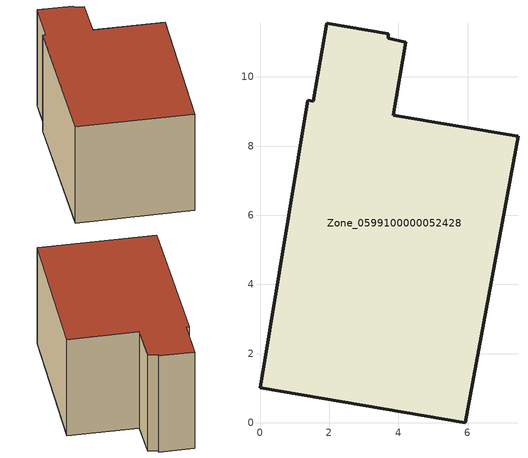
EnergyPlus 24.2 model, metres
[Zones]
Zone_0599100000052428
 floor ground (C_G): 4.21,11.01 3.86,8.89 7.46,8.28 5.93,0 0,1.01 1.38,9.32 1.54,9.29 1.93,11.55 3.71,11.25 3.71,11.12 z0
 wall outside (C_F): 3.71,11.25 1.93,11.55 1.54,9.29 1.38,9.32 0,1.01 5.93,0 7.46,8.28 3.86,8.89 4.21,11.01 3.71,11.12 3.71,11.25 z0:5.7
 roof outside (C_R): 3.71,11.12 3.71,11.25 1.93,11.55 1.54,9.29 1.38,9.32 0,1.01 5.93,0 7.46,8.28 3.86,8.89 4.21,11.01 z5.7
[BUILDING]
Pand.0599100000052428: North Axis=0; Terrain=City; Loads Convergence Tolerance Value=0.04; Temperature Convergence Tolerance Value=0.4; Solar Distribution=FullExterior; Maximum Number of Warmup Days=25; Minimum Number of Warmup Days=1
[Site:Location]
Rotterdam.The.Hague.AP_ZH_NLD Design_Conditions: Latitude=51.96; Longitude=4.45; Time Zone=1; Elevation=-4.5
[SITE:GROUNDTEMPERATURE:BUILDINGSURFACE]
18, 18, 18, 18, 18, 18, 18, 18, 18, 18, 18, 18
[MATERIAL] Thermal Absorptance=0.9; Solar Absorptance=0.7; Visible Absorptance=0.7
Name | Roughness | Thickness | Conductivity | Density | Specific Heat
G.TI.1946-1964 | MediumSmooth | 0.15 | 1 | 540 | 1210
F.TI.1946-1964 | Rough | 0.3 | 0.857143 | 1920 | 840
R.TI.1946-1964 | MediumRough | 0.2 | 0.277778 | 1500 | 1000
[CONSTRUCTION]
C_G: G.TI.1946-1964
C_F: F.TI.1946-1964
C_R: R.TI.1946-1964
[ZONE]
Zone_0599100000052428: Type=1; Multiplier=1; Ceiling Height=Autocalculate; Volume=Autocalculate; Floor Area=autocalculate; Part of Total Floor Area=Yes
[ZONEINFILTRATION:DESIGNFLOWRATE]
Infil_Zone_0599100000052428: Zone or ZoneList or Space or SpaceList=Zone_0599100000052428; Schedule=AlwaysOn; Design Flow Rate Calculation Method=Flow/Area; Flow Rate per Floor Area=0.003; Constant Term Coefficient=1; Temperature Term Coefficient=0; Velocity Term Coefficient=0; Velocity Squared Term Coefficient=0
[HVACTEMPLATE:ZONE:IDEALLOADSAIRSYSTEM]
Zone_0599100000052428: Maximum Heating Supply Air Temperature=50; Minimum Cooling Supply Air Temperature=13; Maximum Heating Supply Air Humidity Ratio=0.0156; Minimum Cooling Supply Air Humidity Ratio=0.0077; Heating Limit=NoLimit; Cooling Limit=NoLimit; Dehumidification Control Type=ConstantSensibleHeatRatio; Cooling Sensible Heat Ratio=0.7; Dehumidification Setpoint=60; Humidification Control Type=None; Humidification Setpoint=30; Outdoor Air Method=None; Outdoor Air Flow Rate per Person=0.00944; Outdoor Air Flow Rate per Zone Floor Area=0; Outdoor Air Flow Rate per Zone=0; Demand Controlled Ventilation Type=None; Outdoor Air Economizer Type=NoEconomizer; Heat Recovery Type=None; Sensible Heat Recovery Effectiveness=0.7; Latent Heat Recovery Effectiveness=0.65
[ZONECONTROL:THERMOSTAT]
ThermostatControl_Zone_0599100000052428: Zone or ZoneList=Zone_0599100000052428; Control Type Schedule=DualSetpointControlType; Control 1=Thermostat_Zone_0599100000052428; Temperature Difference Between Cutout And Setpoint=0
[THERMOSTATSETPOINT:DUALSETPOINT]
Thermostat_Zone_0599100000052428: Heating Setpoint Temperature Schedule=HeatingSetpoint_Zone_0599100000052428; Cooling Setpoint Temperature Schedule=CoolingSetpoint_Zone_0599100000052428
[SCHEDULE:COMPACT]
HeatingSetpoint_Zone_0599100000052428: Through: 12/31, For: AllDays, Until: 24:00, 21
CoolingSetpoint_Zone_0599100000052428: Through: 12/31, For: AllDays, Until: 24:00, 24
DualSetpointControlType: Through: 12/31, For: AllDays, Until: 24:00, 4
AlwaysOn: Through: 12/31, For: AllDays, Until: 24:00, 1
